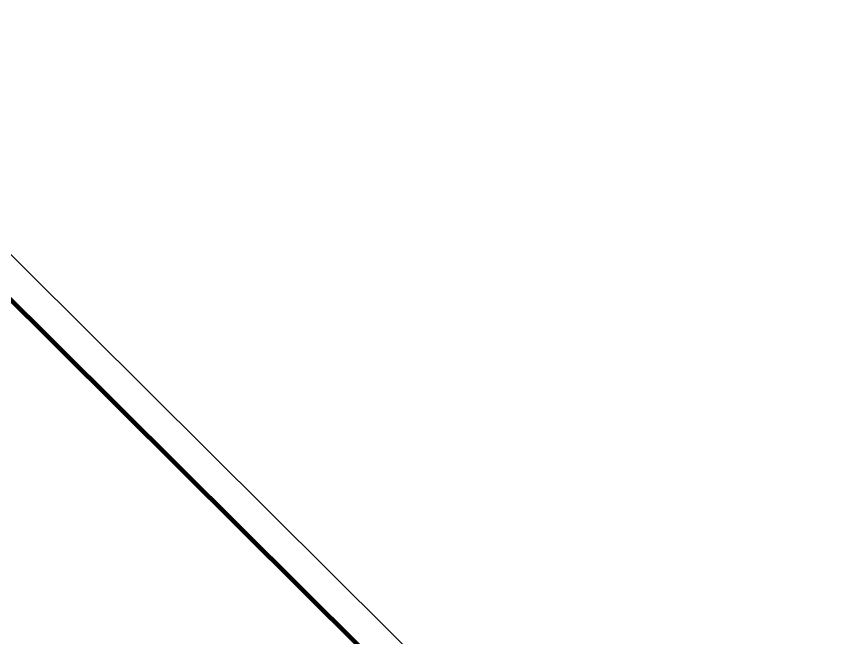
# Model space of a CAD drawing. Extents: x 517450926 to 520131079, y 3499134486 to 3500888201.
# Drawn here: x 518723838 to 518762007, y 3500151573 to 3500180744 of the extents above; entities that cross this region are included whole.
import ezdxf
from ezdxf.enums import TextEntityAlignment as Align

# ---------------------------------------------------------------- set-up
doc = ezdxf.new("R2010")
doc.units = 0
doc.header["$LTSCALE"] = 1000
doc.header["$MEASUREMENT"] = 0
doc.layers.get('0').update_dxf_attribs({"linetype": 'CONTINUOUS'})
doc.layers.get('Defpoints').update_dxf_attribs({"color": 2, "linetype": 'CONTINUOUS'})
doc.layers.add('C-SHET-SHET', color=144, linetype='CONTINUOUS')
doc.layers.add('S_AXIS_DIMS', color=3, linetype='CONTINUOUS')
doc.layers.add('内框', color=8, linetype='CONTINUOUS', plot=False)
doc.styles.get("Standard").update_dxf_attribs({"font": 'Tssdeng.shx', "bigfont": 'Tssdchn.shx'})
doc.styles.add('TH-STYLE3', font='tssdeng.shx', dxfattribs={"width": 0.7, "bigfont": 'tssdchn.shx'})
doc.styles.add('黑体', font='simhei.ttf')
doc.dimstyles.new('TSSD_100_100', dxfattribs={"dimtxt": 375, "dimasz": 100, "dimexe": 100, "dimexo": 0, "dimgap": 125, "dimtad": 1, "dimdec": 1, "dimdsep": 46, "dimtxsty": 'TH-STYLE3', "dimblk": 'ARCHTICK', "dimcen": -100, "dimdle": 100, "dimclrt": 7, "dimadec": 0, "dimazin": 0, "dimtfac": 1, "dimtdec": 1, "dimtix": 1, "dimtmove": 2, "dimatfit": 3, "dimldrblk": 'ARCHTICK', "dimfxl": 500, "dimfxlon": 1, "dimtolj": 1, "dimtzin": 0, "dimarcsym": 0})

# ---------------------------------------------------------------- blocks, each defined once
blk = doc.blocks.new('THAPE_A1L2_inner')
at = {"layer": '内框'}
blk.add_lwpolyline([(0, 0), (1261, 0), (1261, 594), (0, 594)], close=True, dxfattribs=at)
at = {"layer": '内框', "const_width": 1.4}
blk.add_lwpolyline([(25, 584), (25, 10), (1251, 10), (1251, 584)], close=True, dxfattribs=at)
at = {"layer": '内框', "style": '黑体', "width": 0.8}
blk.add_attdef('内框名称', (58.89, 599.29), '', height=8, dxfattribs=at)
blk = doc.blocks.new('SH_THAPE_A1L2')
blk.add_lwpolyline([(0, 0), (1261, 0), (1261, 594), (0, 594)], close=True)
at = {"const_width": 1.4}
blk.add_lwpolyline([(25, 584), (25, 10), (1251, 10), (1251, 584)], close=True, dxfattribs=at)
blk.add_attdef('作废标记', text='', height=400).set_placement((658, 330.5), align=Align.MIDDLE_CENTER)
blk = doc.blocks.new('_ArchTick')
at = {"color": 0, "const_width": 0.25}
blk.add_lwpolyline([(-0.53, -0.53), (0.53, 0.53)], dxfattribs=at)
blk = doc.blocks.new('*D266')
at = {"layer": 'Defpoints', "color": 0, "transparency": 16777216}
for p in [(518669878, 3500184742), (518695991, 3500158014), (518696924, 3500157601, 0), (518691015, 3500152120, 0), (518751217, 3500103849)]:
    blk.add_point(p, dxfattribs=at)
at = {"layer": 'S_AXIS_DIMS', "color": 0, "lineweight": -2, "transparency": 16777216}
blk.add_arc((518697051, 3500157718), 1100, 135.1573, 222.8453, dxfattribs=at)
at = {"layer": 'S_AXIS_DIMS', "color": 0, "lineweight": -2, "transparency": 16777216, "xscale": 100, "yscale": 100, "zscale": 100}
for p, rotation in [((518696271, 3500158494), 45.15729226417032), ((518696244, 3500156970), 312.8453472668461)]:
    blk.add_blockref('_ArchTick', p, dxfattribs=dict(at, rotation=rotation))
at = {"layer": 'S_AXIS_DIMS', "color": 7, "transparency": 16777216, "insert": (518695638, 3500157743), "char_height": 375, "attachment_point": 5, "rotation": 89.0013, "style": 'TH-STYLE3'}
blk.add_mtext('\\A1;88°', dxfattribs=at)
blk = doc.blocks.new('*D498')
at = {"layer": 'Defpoints', "color": 0, "transparency": 16777216}
for p in [(518662479, 3500180254), (518666733, 3500175600), (518666797, 3500174850), (518662721, 3500168730), (518746350, 3500096842)]:
    blk.add_point(p, dxfattribs=at)
at = {"layer": 'S_AXIS_DIMS', "color": 0, "lineweight": -2, "transparency": 16777216}
blk.add_arc((518666889, 3500175868), 1022, 239.7176, 315.1573, dxfattribs=at)
at = {"layer": 'S_AXIS_DIMS', "color": 0, "lineweight": -2, "transparency": 16777216, "xscale": 100, "yscale": 100, "zscale": 100}
for p, rotation in [((518666374, 3500174986), 149.7175679383983), ((518667613, 3500175147), 45.15729226334187)]:
    blk.add_blockref('_ArchTick', p, dxfattribs=dict(at, rotation=rotation))
at = {"layer": 'S_AXIS_DIMS', "color": 7, "transparency": 16777216, "insert": (518667062, 3500174545), "char_height": 375, "attachment_point": 5, "rotation": 187.4374, "style": 'TH-STYLE3'}
blk.add_mtext('\\A1;75°', dxfattribs=at)
blk = doc.blocks.new('*D499')
at = {"layer": 'Defpoints', "color": 0, "transparency": 16777216}
for p in [(518668402, 3500186210), (518670997, 3500183206), (518671114, 3500182976), (518667305, 3500175877), (518752273, 3500102798)]:
    blk.add_point(p, dxfattribs=at)
at = {"layer": 'S_AXIS_DIMS', "color": 0, "lineweight": -2, "transparency": 16777216}
blk.add_arc((518671139, 3500183488), 512, 243.2611, 315.1573, dxfattribs=at)
at = {"layer": 'S_AXIS_DIMS', "color": 0, "lineweight": -2, "transparency": 16777216, "xscale": 100, "yscale": 100, "zscale": 100}
for p, rotation in [((518670908, 3500183030), 153.2610552557729), ((518671502, 3500183127), 45.15729226431507)]:
    blk.add_blockref('_ArchTick', p, dxfattribs=dict(at, rotation=rotation))
at = {"layer": 'S_AXIS_DIMS', "color": 7, "transparency": 16777216, "insert": (518671271, 3500182674), "char_height": 375, "attachment_point": 5, "rotation": 189.2092, "style": 'TH-STYLE3'}
blk.add_mtext('\\A1;72°', dxfattribs=at)

msp = doc.modelspace()

# ---------------------------------------------------------------- block references
at = {"layer": 'C-SHET-SHET', "xscale": 150, "yscale": 150, "zscale": 150, "rotation": 135.1572922948761}
msp.add_blockref('SH_THAPE_A1L2', (518787053.6051, 3500106450.4975), dxfattribs=at)
at = {"layer": '内框', "xscale": 149.9999999999999, "yscale": 149.9999999999999, "zscale": 149.9999999999999, "rotation": 135.1572922948763}
msp.add_blockref('THAPE_A1L2_inner', (518787053.6051, 3500106450.4975), dxfattribs=at)

# ---------------------------------------------------------------- dimensions: what is measured, and where the dimension line sits
at = {"layer": 'S_AXIS_DIMS'}
for base, line1, line2, picture, middle in [((518671114.2772, 3500182976.1449), ((518667304.862, 3500175877.4299), (518670997.0673, 3500183206.1488)), ((518752273.3816, 3500102797.9685), (518668402.2523, 3500186209.8599)), '*D499', (518671271.104, 3500182673.678)), ((518666797.3828, 3500174850.1658), ((518662720.9055, 3500168730.4059), (518666732.5694, 3500175600.3807)), ((518746350.013, 3500096841.9879), (518662478.8837, 3500180253.8793)), '*D498', (518667061.6075, 3500174544.79))]:
    dim = msp.add_angular_dim_2l(base=base, line1=line1, line2=line2, dimstyle='TSSD_100_100', override={"dimfxl": 200}, dxfattribs=at)
    dim.commit()
    dim.dimension.update_dxf_attribs({"geometry": picture, "text_midpoint": middle})
dim = msp.add_angular_dim_2l(base=(518695991.0166, 3500158014.2915), line1=((518751216.9937, 3500103848.5721), (518669878.1449, 3500184742.0486)), line2=((518691015.4533, 3500152120.3731, -0.0337), (518696924.317, 3500157600.734, 0)), dimstyle='TSSD_100_100', dxfattribs=at)
dim.commit()
dim.dimension.update_dxf_attribs({"geometry": '*D266', "text_midpoint": (518695638.1241, 3500157742.7359)})

doc.saveas('drawing.dxf')
